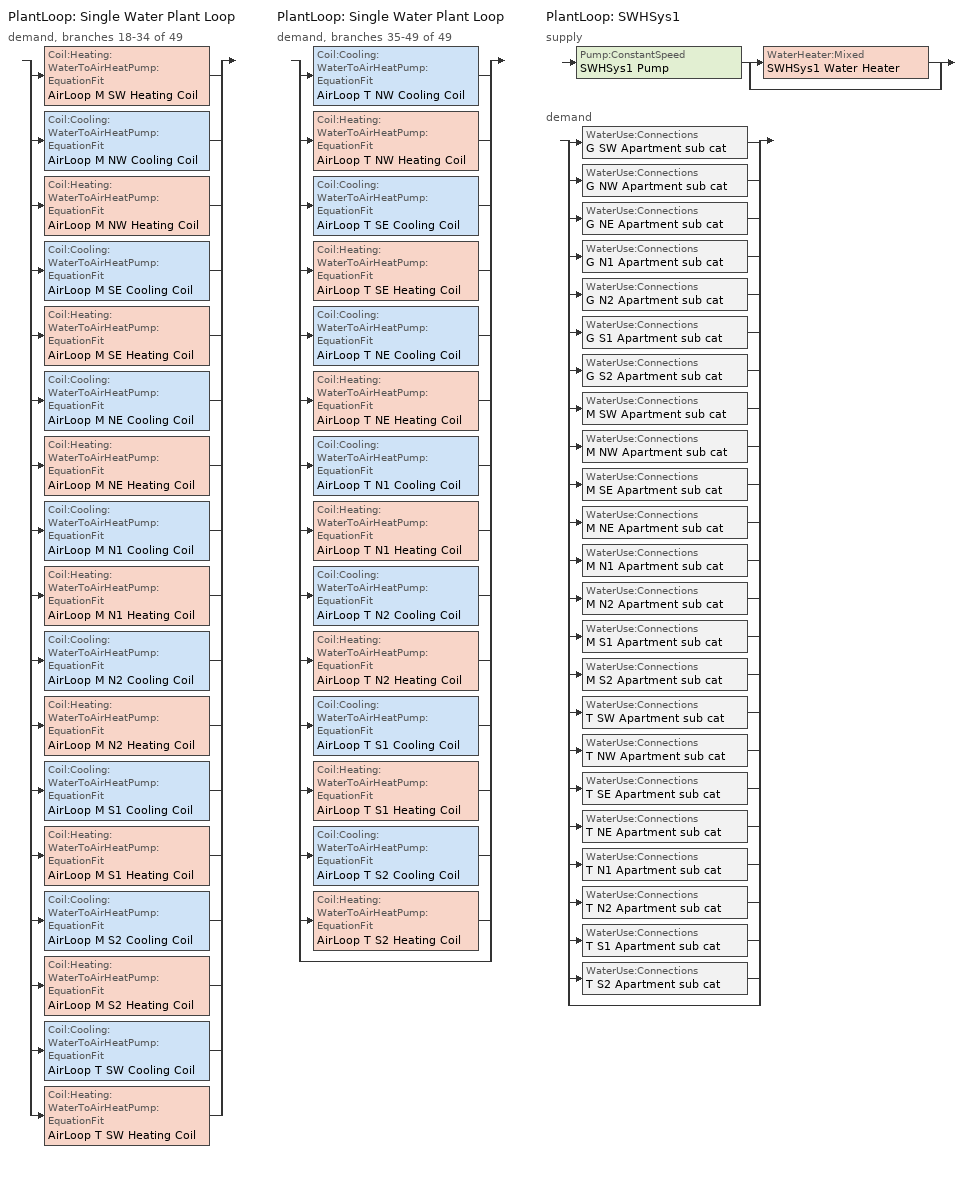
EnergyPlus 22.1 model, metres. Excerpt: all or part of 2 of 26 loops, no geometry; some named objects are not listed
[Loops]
PlantLoop 'Single Water Plant Loop'
 demand, branches 18-34 of 49: split
  | Coil:Heating:WaterToAirHeatPump:EquationFit 'AirLoop M SW Heating Coil'
  | Coil:Cooling:WaterToAirHeatPump:EquationFit 'AirLoop M NW Cooling Coil'
  | Coil:Heating:WaterToAirHeatPump:EquationFit 'AirLoop M NW Heating Coil'
  | Coil:Cooling:WaterToAirHeatPump:EquationFit 'AirLoop M SE Cooling Coil'
  | Coil:Heating:WaterToAirHeatPump:EquationFit 'AirLoop M SE Heating Coil'
  | Coil:Cooling:WaterToAirHeatPump:EquationFit 'AirLoop M NE Cooling Coil'
  | Coil:Heating:WaterToAirHeatPump:EquationFit 'AirLoop M NE Heating Coil'
  | Coil:Cooling:WaterToAirHeatPump:EquationFit 'AirLoop M N1 Cooling Coil'
  | Coil:Heating:WaterToAirHeatPump:EquationFit 'AirLoop M N1 Heating Coil'
  | Coil:Cooling:WaterToAirHeatPump:EquationFit 'AirLoop M N2 Cooling Coil'
  | Coil:Heating:WaterToAirHeatPump:EquationFit 'AirLoop M N2 Heating Coil'
  | Coil:Cooling:WaterToAirHeatPump:EquationFit 'AirLoop M S1 Cooling Coil'
  | Coil:Heating:WaterToAirHeatPump:EquationFit 'AirLoop M S1 Heating Coil'
  | Coil:Cooling:WaterToAirHeatPump:EquationFit 'AirLoop M S2 Cooling Coil'
  | Coil:Heating:WaterToAirHeatPump:EquationFit 'AirLoop M S2 Heating Coil'
  | Coil:Cooling:WaterToAirHeatPump:EquationFit 'AirLoop T SW Cooling Coil'
  | Coil:Heating:WaterToAirHeatPump:EquationFit 'AirLoop T SW Heating Coil'
PlantLoop 'Single Water Plant Loop'
 demand, branches 35-49 of 49: split
  | Coil:Cooling:WaterToAirHeatPump:EquationFit 'AirLoop T NW Cooling Coil'
  | Coil:Heating:WaterToAirHeatPump:EquationFit 'AirLoop T NW Heating Coil'
  | Coil:Cooling:WaterToAirHeatPump:EquationFit 'AirLoop T SE Cooling Coil'
  | Coil:Heating:WaterToAirHeatPump:EquationFit 'AirLoop T SE Heating Coil'
  | Coil:Cooling:WaterToAirHeatPump:EquationFit 'AirLoop T NE Cooling Coil'
  | Coil:Heating:WaterToAirHeatPump:EquationFit 'AirLoop T NE Heating Coil'
  | Coil:Cooling:WaterToAirHeatPump:EquationFit 'AirLoop T N1 Cooling Coil'
  | Coil:Heating:WaterToAirHeatPump:EquationFit 'AirLoop T N1 Heating Coil'
  | Coil:Cooling:WaterToAirHeatPump:EquationFit 'AirLoop T N2 Cooling Coil'
  | Coil:Heating:WaterToAirHeatPump:EquationFit 'AirLoop T N2 Heating Coil'
  | Coil:Cooling:WaterToAirHeatPump:EquationFit 'AirLoop T S1 Cooling Coil'
  | Coil:Heating:WaterToAirHeatPump:EquationFit 'AirLoop T S1 Heating Coil'
  | Coil:Cooling:WaterToAirHeatPump:EquationFit 'AirLoop T S2 Cooling Coil'
  | Coil:Heating:WaterToAirHeatPump:EquationFit 'AirLoop T S2 Heating Coil'
  | bypass
PlantLoop 'SWHSys1'
 supply: Pump:ConstantSpeed 'SWHSys1 Pump' > split
  | WaterHeater:Mixed 'SWHSys1 Water Heater'
  | bypass
 demand: split
  | WaterUse:Connections 'G SW Apartment sub cat'
  | WaterUse:Connections 'G NW Apartment sub cat'
  | WaterUse:Connections 'G NE Apartment sub cat'
  | WaterUse:Connections 'G N1 Apartment sub cat'
  | WaterUse:Connections 'G N2 Apartment sub cat'
  | WaterUse:Connections 'G S1 Apartment sub cat'
  | WaterUse:Connections 'G S2 Apartment sub cat'
  | WaterUse:Connections 'M SW Apartment sub cat'
  | WaterUse:Connections 'M NW Apartment sub cat'
  | WaterUse:Connections 'M SE Apartment sub cat'
  | WaterUse:Connections 'M NE Apartment sub cat'
  | WaterUse:Connections 'M N1 Apartment sub cat'
  | WaterUse:Connections 'M N2 Apartment sub cat'
  | WaterUse:Connections 'M S1 Apartment sub cat'
  | WaterUse:Connections 'M S2 Apartment sub cat'
  | WaterUse:Connections 'T SW Apartment sub cat'
  | WaterUse:Connections 'T NW Apartment sub cat'
  | WaterUse:Connections 'T SE Apartment sub cat'
  | WaterUse:Connections 'T NE Apartment sub cat'
  | WaterUse:Connections 'T N1 Apartment sub cat'
  | WaterUse:Connections 'T N2 Apartment sub cat'
  | WaterUse:Connections 'T S1 Apartment sub cat'
  | WaterUse:Connections 'T S2 Apartment sub cat'
  | bypass
[EnergyManagementSystem:Program]
SetBoilerCurve: IF BoilerPLR >= PLRx; IF BoilerType == 1; SET BoilerCurve = 0.975 + 0.305*BoilerPLR - 0.527*(BoilerPLR^2) + 0.249*(BoilerPLR^3); ELSEIF BoilerType == 2; SET BoilerCurve = 0.907 + 0.320*BoilerPLR - 0.420*(BoilerPLR^2) + 0.193*(BoilerPLR^3); ELSE; SET BoilerCurve = 0.492 + 1.41*BoilerPLR - 1.529*(BoilerPLR^2) + 0.628*(BoilerPLR^3); ENDIF; ELSE; IF BoilerPLR == 0; SET BoilerCurve = NULL; ELSE; IF BoilerPLR <0.05; SET BoilerCurve = (0.05/(0.05 + SkinLossRate)) * (Ecx/EtRated); ELSE; SET BoilerCurve = (BoilerPLR/(BoilerPLR + SkinLossRate)) * (Ecx/EtRated); ENDIF; ENDIF; ENDIF
[EnergyManagementSystem:ProgramCallingManager]
Transformer_Load_Prog_Manager: AfterPredictorAfterHVACManagers; Transformer_Load_Prog
Door_Switch_Enabled_Thermostat_Reset: BeginTimestepBeforePredictor; Door_Switch_Enabled_Thermostat_Reset_Program_N_LivingUnit; Door_Switch_Enabled_Thermostat_Reset_Program_S_LivingUnit
init_timesteps_after_doorshut_south_Program Manager: BeginNewEnvironment; init_timesteps_after_doorshut
OA_BASED_OPTIMUM_START_EMS_Program Manager: BeginTimestepBeforePredictor; OA_BASED_OPTIMUM_START_EMS_Program
BoilerParManager: BeginNewEnvironment; SetBoilerPar
BoilerCurveManager: InsideHVACSystemIterationLoop; SetBoilerCurve
[EnergyManagementSystem:OutputVariable] Update Frequency=ZoneTimeStep
Name | EMS Variable | Type of Data in Variable | Units
Wired_LTG | Wired_LTG | Summed | J
timesteps_after_doorshut_south | timesteps_after_doorshut_south | Averaged
timesteps_after_doorshut_north | timesteps_after_doorshut_north | Averaged
[ElectricLoadCenter:Transformer]
Transformer 1: Availability Schedule=Always_On; Transformer Usage=PowerInFromGrid; Rated Capacity {VA}=75000; Phase=3; Conductor Material=Aluminum; Full Load Temperature Rise {C}=150; Fraction of Eddy Current Losses=0.1; Performance Input Method=NominalEfficiency; Nameplate Efficiency=0.986; Per Unit Load for Nameplate Efficiency=0.35; Reference Temperature for Nameplate Efficiency {C}=75; Consider Transformer Loss for Utility Cost=Yes; Meter 1=Wired_LTG_Electricity; Meter 2=Wired_INT_EQUIP
[Sizing:Plant]
SWHSys1: Loop Type=Heating; Design Loop Exit Temperature {C}=60; Loop Design Temperature Difference {deltaC}=5
[PlantLoop]
SWHSys1: Fluid Type=WATER; Plant Equipment Operation Scheme=SWHSys1 Loop Operation Scheme List; Maximum Loop Temperature {C}=60; Minimum Loop Temperature {C}=10; Maximum Loop Flow Rate {m3/s}=AUTOSIZE; Minimum Loop Flow Rate {m3/s}=0; Plant Loop Volume {m3}=AUTOSIZE; Load Distribution Scheme=Optimal
[PlantEquipmentOperationSchemes]
SWHSys1 Loop Operation Scheme List: Control Scheme 1=SWHSys1 Operation Scheme; Control Scheme 1 Schedule=PlantOnSched
[PlantEquipmentOperation:HeatingLoad]
SWHSys1 Operation Scheme: Load Range 1 Lower Limit {W}=0; Load Range 1 Upper Limit {W}=1000000000000000; Range 1 Equipment List=SWHSys1 Equipment List
[PlantEquipmentList]
SWHSys1 Equipment List: SWHSys1 Water Heater
[Pump:ConstantSpeed]
SWHSys1 Pump: Design Flow Rate {m3/s}=autosize; Design Pump Head {Pa}=29891; Design Power Consumption {W}=AUTOSIZE; Motor Efficiency=0.3; Fraction of Motor Inefficiencies to Fluid Stream=0; Pump Control Type=Intermittent
[Coil:Cooling:WaterToAirHeatPump:EquationFit] Rated Air Flow Rate {m3/s}=autosize; Rated Water Flow Rate {m3/s}=autosize; Gross Rated Total Cooling Capacity {W}=autosize; Gross Rated Sensible Cooling Capacity {W}=autosize; Total Cooling Capacity Curve=WSHP_CoolCapCurveTot; Sensible Cooling Capacity Curve=WSHP_CoolCapCurveSens; Cooling Power Consumption Curve=WSHP_CoolPowerCurve; Nominal Time for Condensate Removal to Begin {s}=0; Ratio of Initial Moisture Evaporation Rate and Steady State Latent Capacity=0
Name | Gross Rated Cooling COP
AirLoop M NW Cooling Coil; AirLoop M SE Cooling Coil; AirLoop M S1 Cooling Coil; AirLoop M S2 Cooling Coil; AirLoop T SW Cooling Coil; AirLoop T NW Cooling Coil; AirLoop T SE Cooling Coil; AirLoop T NE Cooling Coil; AirLoop T S1 Cooling Coil; AirLoop T S2 Cooling Coil | 4.46473
AirLoop M NE Cooling Coil; AirLoop M N1 Cooling Coil; AirLoop M N2 Cooling Coil; AirLoop T N1 Cooling Coil; AirLoop T N2 Cooling Coil | 4.19837
[Coil:Heating:WaterToAirHeatPump:EquationFit] Rated Air Flow Rate {m3/s}=autosize; Rated Water Flow Rate {m3/s}=autosize; Gross Rated Heating Capacity {W}=autosize; Gross Rated Heating COP=4.3; Heating Capacity Curve=WSHP_HeatCapCurve; Heating Power Consumption Curve=WSHP_HeatPowerCurve
AirLoop M SW Heating Coil; AirLoop M NW Heating Coil; AirLoop M SE Heating Coil; AirLoop M NE Heating Coil; AirLoop M N1 Heating Coil; AirLoop M N2 Heating Coil; AirLoop M S1 Heating Coil; AirLoop M S2 Heating Coil; AirLoop T SW Heating Coil; AirLoop T NW Heating Coil; AirLoop T SE Heating Coil; AirLoop T NE Heating Coil; AirLoop T N1 Heating Coil; AirLoop T N2 Heating Coil; AirLoop T S1 Heating Coil; AirLoop T S2 Heating Coil
[AvailabilityManager:Scheduled] Schedule=All On
AirLoop G SW Availability Manager; AirLoop G NW Availability Manager; AirLoop Office Availability Manager; AirLoop G NE Availability Manager; AirLoop G N1 Availability Manager; AirLoop G N2 Availability Manager; AirLoop G S1 Availability Manager; AirLoop G S2 Availability Manager; AirLoop M SW Availability Manager; AirLoop M NW Availability Manager; AirLoop M SE Availability Manager; AirLoop M NE Availability Manager; AirLoop M N1 Availability Manager; AirLoop M N2 Availability Manager; AirLoop M S1 Availability Manager; AirLoop M S2 Availability Manager; AirLoop T SW Availability Manager; AirLoop T NW Availability Manager; AirLoop T SE Availability Manager; AirLoop T NE Availability Manager; AirLoop T N1 Availability Manager; AirLoop T N2 Availability Manager; AirLoop T S1 Availability Manager; AirLoop T S2 Availability Manager
[WaterHeater:Mixed]
SWHSys1 Water Heater: Tank Volume {m3}=2.271247; Setpoint Temperature Schedule=SHWSys1 Water Heater Setpoint Temperature Schedule; Deadband Temperature Difference {deltaC}=2; Maximum Temperature Limit {C}=82.2222; Heater Control Type=Cycle; Heater Maximum Capacity {W}=175843; Heater Fuel Type=NATURALGAS; Heater Thermal Efficiency=0.802765; Off Cycle Parasitic Fuel Consumption Rate {W}=8167.94; Off Cycle Parasitic Fuel Type=NATURALGAS; Off Cycle Parasitic Heat Fraction to Tank=0; On Cycle Parasitic Fuel Consumption Rate {W}=8167.94; On Cycle Parasitic Fuel Type=NATURALGAS; Ambient Temperature Indicator=SCHEDULE; Ambient Temperature Schedule=Ambient Temp Schedule; Off Cycle Loss Coefficient to Ambient Temperature {W/K}=15.601; On Cycle Loss Coefficient to Ambient Temperature {W/K}=15.601; Use Side Effectiveness=1; Source Side Effectiveness=1; Use Side Design Flow Rate {m3/s}=AUTOSIZE; Source Side Design Flow Rate {m3/s}=AUTOSIZE; Indirect Water Heating Recovery Time {hr}=1.5
[SetpointManager:Scheduled]
SWHSys1 Loop Setpoint Manager: Control Variable=Temperature; Schedule=SHWSys1-Loop-Temp-Schedule; Setpoint Node or NodeList=SWHSys1 Supply Outlet Node
[WaterUse:Equipment] Peak Flow Rate {m3/s}=3.66e-06; Flow Rate Fraction Schedule=APT_DHW_SCH; Target Temperature Schedule=SHW Target Temp Sched; Hot Water Supply Temperature Schedule=SHW Supply Temp Sched; Sensible Fraction Schedule=SHW Sensible fract sched; Latent Fraction Schedule=SHW Latent fract sched
Name | Zone
G SW Apartment sub cat | G SW Apartment
G NW Apartment sub cat | G NW Apartment
G NE Apartment sub cat | G NE Apartment
G N1 Apartment sub cat | G N1 Apartment
G N2 Apartment sub cat | G N2 Apartment
G S1 Apartment sub cat | G S1 Apartment
G S2 Apartment sub cat | G S2 Apartment
M SW Apartment sub cat | M SW Apartment
M NW Apartment sub cat | M NW Apartment
M SE Apartment sub cat | M SE Apartment
M NE Apartment sub cat | M NE Apartment
M N1 Apartment sub cat | M N1 Apartment
M N2 Apartment sub cat | M N2 Apartment
M S1 Apartment sub cat | M S1 Apartment
M S2 Apartment sub cat | M S2 Apartment
T SW Apartment sub cat | T SW Apartment
T NW Apartment sub cat | T NW Apartment
T SE Apartment sub cat | T SE Apartment
T NE Apartment sub cat | T NE Apartment
T N1 Apartment sub cat | T N1 Apartment
T N2 Apartment sub cat | T N2 Apartment
T S1 Apartment sub cat | T S1 Apartment
T S2 Apartment sub cat | T S2 Apartment
[WaterUse:Connections]
Name | Water Use Equipment 1
G SW Apartment sub cat | G SW Apartment sub cat
G NW Apartment sub cat | G NW Apartment sub cat
G NE Apartment sub cat | G NE Apartment sub cat
G N1 Apartment sub cat | G N1 Apartment sub cat
G N2 Apartment sub cat | G N2 Apartment sub cat
G S1 Apartment sub cat | G S1 Apartment sub cat
G S2 Apartment sub cat | G S2 Apartment sub cat
M SW Apartment sub cat | M SW Apartment sub cat
M NW Apartment sub cat | M NW Apartment sub cat
M SE Apartment sub cat | M SE Apartment sub cat
M NE Apartment sub cat | M NE Apartment sub cat
M N1 Apartment sub cat | M N1 Apartment sub cat
M N2 Apartment sub cat | M N2 Apartment sub cat
M S1 Apartment sub cat | M S1 Apartment sub cat
M S2 Apartment sub cat | M S2 Apartment sub cat
T SW Apartment sub cat | T SW Apartment sub cat
T NW Apartment sub cat | T NW Apartment sub cat
T SE Apartment sub cat | T SE Apartment sub cat
T NE Apartment sub cat | T NE Apartment sub cat
T N1 Apartment sub cat | T N1 Apartment sub cat
T N2 Apartment sub cat | T N2 Apartment sub cat
T S1 Apartment sub cat | T S1 Apartment sub cat
T S2 Apartment sub cat | T S2 Apartment sub cat
[EnergyManagementSystem:Actuator]
S_LivingUnit_CLGSETP_Actuator: S CLGSETP_APT_SCH; Schedule:Compact; Schedule Value
S_LivingUnit_HTGSETP_Actuator: S HTGSETP_APT_SCH; Schedule:Compact; Schedule Value
N_LivingUnit_CLGSETP_Actuator: N CLGSETP_APT_SCH; Schedule:Compact; Schedule Value
N_LivingUnit_HTGSETP_Actuator: N HTGSETP_APT_SCH; Schedule:Compact; Schedule Value
CLGSETP_OFF_SCH_Actuator: CLGSETP_OFF_SCH_Yes_Optimum; Schedule:Compact; Schedule Value
HTGSETP_OFF_SCH_Actuator: HTGSETP_OFF_SCH_Yes_Optimum; Schedule:Compact; Schedule Value
BoilerCurve: Central BOILER EFFICIENCY CURVE; Curve; Curve Result
[Schedule:Compact]
S HTGSETP_APT_SCH: THROUGH: 12/31, For: Weekday, Until: 9:00, 21.7, Until: 17:00, 21.7, Until: 24:00, 21.7, For: Weekend AllOtherDays, UNTIL: 24:00, 21.7
S CLGSETP_APT_SCH: THROUGH: 12/31, For: Weekday SummerDesignDay, Until: 9:00, 24.4, Until: 17:00, 24.4, Until: 24:00, 24.4, For: Weekend AllOtherDays, UNTIL: 24:00, 24.4
N HTGSETP_APT_SCH: THROUGH: 12/31, FOR:AllDays, UNTIL: 24:00, 21.7
N CLGSETP_APT_SCH: THROUGH: 12/31, For: SummerDesignDay, Until: 9:00, 24.4, Until: 18:00, 27.1778, Until: 24:00, 24.4, FOR:AllOtherDays, UNTIL: 24:00, 24.4
HTGSETP_OFF_SCH_Yes_Optimum: THROUGH: 12/31, FOR: WinterDesignDay SummerDesignDay, UNTIL: 7:00, 15.6, UNTIL: 8:00, 18.3, UNTIL: 17:00, 21.1, UNTIL: 18:00, 18.3, UNTIL: 24:00, 15.6, FOR:Weekdays, UNTIL: 7:00, 15.6, UNTIL: 8:00, 17.8, UNTIL: 9:00, 20, UNTIL: 17:00, 21.1, UNTIL: 18:00, 18.3, UNTIL: 24:00, 15.6, FOR: AllOtherDays, UNTIL: 24:00, 15.6
CLGSETP_OFF_SCH_Yes_Optimum: THROUGH: 12/31, FOR: WinterDesignDay SummerDesignDay, UNTIL: 7:00, 29.4, UNTIL: 8:00, 26.7, UNTIL:17:00, 23.9, UNTIL: 18:00, 26.7, UNTIL: 24:00, 29.4, FOR:Weekdays, UNTIL: 7:00, 29.4, UNTIL: 8:00, 27.8, UNTIL: 9:00, 25.6, UNTIL: 17:00, 23.9, UNTIL: 18:00, 26.7, UNTIL: 24:00, 29.4, FOR: AllOtherDays, UNTIL: 24:00, 29.4
All On; ALWAYS_ON; PlantOnSched: Through: 12/31, For: AllDays, Until: 24:00, 1
SHWSys1-Loop-Temp-Schedule; SHWSys1 Water Heater Setpoint Temperature Schedule; SHW TARGET TEMP SCHED: Through: 12/31, For: AllDays, Until: 24:00, 60
SHW SUPPLY TEMP SCHED: Through: 12/31, For: AllDays, Until: 24:00, 55
SHW Latent fract sched: Through: 12/31, For: AllDays, Until: 24:00, 0.05
SHW Sensible fract sched: Through: 12/31, For: AllDays, Until: 24:00, 0.2
Ambient Temp Schedule: Through: 12/31, For: AllDays, Until: 24:00, 22
APT_DHW_SCH: THROUGH: 12/31, FOR: AllDays, UNTIL: 1:00, 0.08, UNTIL: 2:00, 0.04, UNTIL: 3:00, 0.01, UNTIL: 4:00, 0.01, UNTIL: 5:00, 0.04, UNTIL: 6:00, 0.27, UNTIL: 7:00, 0.94, UNTIL: 8:00, 1, UNTIL: 9:00, 0.96, UNTIL: 10:00, 0.84, UNTIL: 11:00, 0.76, UNTIL: 12:00, 0.61, UNTIL: 13:00, 0.53, UNTIL: 14:00, 0.47, UNTIL: 15:00, 0.41, UNTIL: 16:00, 0.47, UNTIL: 17:00, 0.55, UNTIL: 18:00, 0.73, UNTIL: 19:00, 0.86, UNTIL: 20:00, 0.82, UNTIL: 21:00, 0.75, UNTIL: 22:00, 0.61, UNTIL: 23:00, 0.53, UNTIL: 24:00, 0.29
[Curve:QuadLinear] Minimum Value of w=-100; Maximum Value of w=100; Minimum Value of x=-100; Maximum Value of x=100; Minimum Value of y=-100; Maximum Value of y=100; Minimum Value of z=-100; Maximum Value of z=100
Name | Coefficient1 Constant | Coefficient2 w | Coefficient3 x | Coefficient4 y | Coefficient5 z
WSHP_CoolCapCurveTot | -4.30267 | 7.18537 | -2.23947 | 0.139996 | 0.10266
WSHP_CoolPowerCurve | -5.67776 | 0.438988 | 5.84528 | 0.141606 | -0.168728
WSHP_HeatCapCurve | 0.237847 | -3.35824 | 3.8064 | 0.1792 | 0.128607
WSHP_HeatPowerCurve | -3.79176 | 3.38799 | 1.50226 | -0.177654 | -0.10308
[Curve:QuintLinear]
WSHP_CoolCapCurveSens: Coefficient1 Constant=6.00194; Coefficient2 v=22.6301; Coefficient3 w=-26.7961; Coefficient4 x=-1.72375; Coefficient5 y=0.490645; Coefficient6 z=0.0693119; Minimum Value of v=-100; Maximum Value of v=100; Minimum Value of w=-100; Maximum Value of w=100; Minimum Value of x=-100; Maximum Value of x=100; Minimum Value of y=-100; Maximum Value of y=100; Minimum Value of z=-100; Maximum Value of z=100
[Curve:Quadratic]
Central Boiler Efficiency Curve: Coefficient1 Constant=1; Coefficient2 x=0; Coefficient3 x**2=0; Minimum Value of x=0; Maximum Value of x=1
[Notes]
The DOE Prototype Building Models were developed by Pacific Northwest National Laboratory (PNNL), under contract with the U.S.
Department of Energy (DOE).  These building models were derived from DOE's Commercial Reference Building Models with modifications
based on input from the ASHRAE Standard 90.1 committee, the Advanced Energy Design Guide series, and building industry experts. The
prototypes models were developed to quantify energy saving impacts from newly published editions of ASHRAE Standard 90.1, 189.1, IECC,
and other energy codes and standards.  The basic building descriptions can be found in the Scorecards posted at www.energycodes.gov
website. The recommended citation of the prototype models is
DOE and PNNL. 2023. Commercial Prototype Building Models, Richland, WA, Pacific Northwest National Laboratory. Available at https://www.energycodes.gov/development/commercial/prototype_models.
Detailed descriptions of the prototype model development and addenda modeling strategies can be found in the following  reports:
Maddox D.E., J. Zhang, Y. Xie, W. Xu, X. Liu, S. Wang, and M.I. Rosenberg. 2022. Energy and Energy Cost Savings Analysis of the 2021 IECC
for Commercial Buildings. PNNL-32816. Richland, WA: Pacific Northwest National Laboratory.
Zhang J., M.I. Rosenberg, J. Lerond, Y. Xie, C. Chandrasekharan Nambiar, Y. Chen, and R. Hart, et al. 2021. Energy Savings Analysis:
ANSI/ASHRAE/IES Standard 90.1-2019. PNNL-31488. Richland, WA: Pacific Northwest National Laboratory.
Zhang, J., Y. Chen, Y. Xie, M. Rosenberg, R. Hart. Energy and Energy Cost Savings Analysis of the 2018 IECC for Commercial Buildings.
2018. PNNL-28125. Richland, WA: Pacific Northwest National Laboratory.
DOE. 2017. Energy Savings Analysis: ANSI/ASHRAE/IES Standard 90.1-2016. Prepared by Athalye, R.A, M.A. Halverson, M.I. Rosenberg, B. Liu,
J. Zhang, R. Hart, V.V. Mendon, S. Goel, Y. Chen, Y. Xie, and M. Zhao, Richland, WA, Pacific Northwest National Laboratory. https://www.energycodes.gov/sites/default/files/documents/02202018_Standard_90.1-2016_Determination_TSD.pdf.
Zhang, J., Y. Xie, R.A. Athalye, J. Zhuge, M. Rosenberg, R. Hart, and B. Liu. Energy and Energy Cost Savings Analysis of the 2015 IECC
for Commercial Buildings. 2015. PNNL-24269 Rev. 1. Richland, WA: Pacific Northwest National
Laboratory. https://www.energycodes.gov/sites/default/files/documents/2015_IECC_Commercial_Analysis.pdf.
Halverson M.A., M.I. Rosenberg, W. Wang, J. Zhang, V.V. Mendon, R.A. Athalye, Y. Xie, R. Hart, S. Goel, 2014. ANSI/ASHRAE/IES Standard
90.1-2013 Determination of Energy Savings: Quantitative Analysis, PNNL-23479. Richland, WA: Pacific Northwest National Laboratory. https://www.energycodes.gov/sites/default/files/documents/901-2013_finalCommercialDeterminationQuantitativeAnalysis_TSD_0.pdf.
Goel S., R.A. Athalye, W. Wang, J. Zhang, M.I. Rosenberg, Y. Xie, and R. Hart, et al. 2014. Enhancements to ASHRAE Standard 90.1
Prototype Building Models. PNNL-23269. Richland, WA: Pacific Northwest National Laboratory. https://www.pnnl.gov/main/publications/external/technical_reports/PNNL-23269.pdf.
Zhang J., R.A. Athalye, R. Hart, M.I. Rosenberg, Y. Xie, S. Goel, and V.V. Mendon, et al. 2013. Energy and Energy Cost Savings Analysis
of the IECC for Commercial Buildings. PNNL-22760. Richland, WA: Pacific Northwest National Laboratory. http://www.pnnl.gov/main/publications/external/technical_reports/PNNL-22760.pdf.
Thornton B.A., M.I. Rosenberg, E.E. Richman, W. Wang, Y. Xie, J. Zhang, H. Cho, VV Mendon, R.A. Athalye, and B. Liu. 2011. Achieving
the 30% Goal: Energy and Cost Savings Analysis of ASHRAE Standard 90.1-2010. PNNL-20405. Richland, WA: Pacific Northwest National
Laboratory.  https://www.energycodes.gov/sites/default/files/documents/BECP_Energy_Cost_Savings_STD2010_May2011_v00.pdf.
WeatherFile:  USA_WA_Seattle-Tacoma.Intl.AP.727930_TMY3.epw
GPARM parameters as input:
Case = ASHRAE901_ApartmentHighRise_STD2019_Seattle
AnalysisPurpose = ProgressIndicator
AnalysisCodeName = ASHRAE901
AnalysisAmendment = NoneAmend
AnalysisPrototype = ApartmentHighRise
AnalysisScope = National
AnalysisState = National
AnalysisCity = USA_WA_Seattle
AnalysisCustomFlag = Default
hvac_autogen = Default
roof_emissivity = 0.9
roof_solar_absorp = 0.7
door_infil = 1.008078792
frac_ofpk = 0.131
exterior_light_watts = 8200.91
economizer_lockout = LockoutWithHeating
wlhp_pump_head = 179045.107307604
BLDG_ELEVATORS_LIGHTS_FAN_SCH = ELEV_LIGHT_FAN_SCH_ADD_DF
BLDG_ELEVATORS_LIGHTS_FAN_POWER = 63
EQP_OFF_SCH = EQP_OFF_SCH_ADV
STD189_overhang = no
ext_lgt_sch = Exterior_Lgt_ALWAYS_ON
transformer_size = 75000
transformer_eff = 0.986
HTGSETP_OFF_SCH = HTGSETP_OFF_SCH_Yes_Optimum
CLGSETP_OFF_SCH = CLGSETP_OFF_SCH_Yes_Optimum
pipe_heat_loss = 8167.94
skip_EMSprogram = yes
BoilerAM = Yes
OA_BASED_OPTIMUM_START_EMS = yes
Wfile_TMY3 = USA_WA_Seattle-Tacoma.Intl.AP.727930_TMY3.epw
Door_Switch_Enabled_Thermostat_Reset = TRUE
receptacle_ctrl_occ_reduction_frac = 0.92575
receptacle_ctrl_unocc_reduction_frac = 0.6625
SHW_Pump_Head = 29891
CodeName = ASHRAE90.1_STD2019
AddendumCA_2016 = TwoSpeed
office_standby_mode = Yes
APT_SWH_flow = 3.66e-06
ZoneSysMapID = DEFAULT
